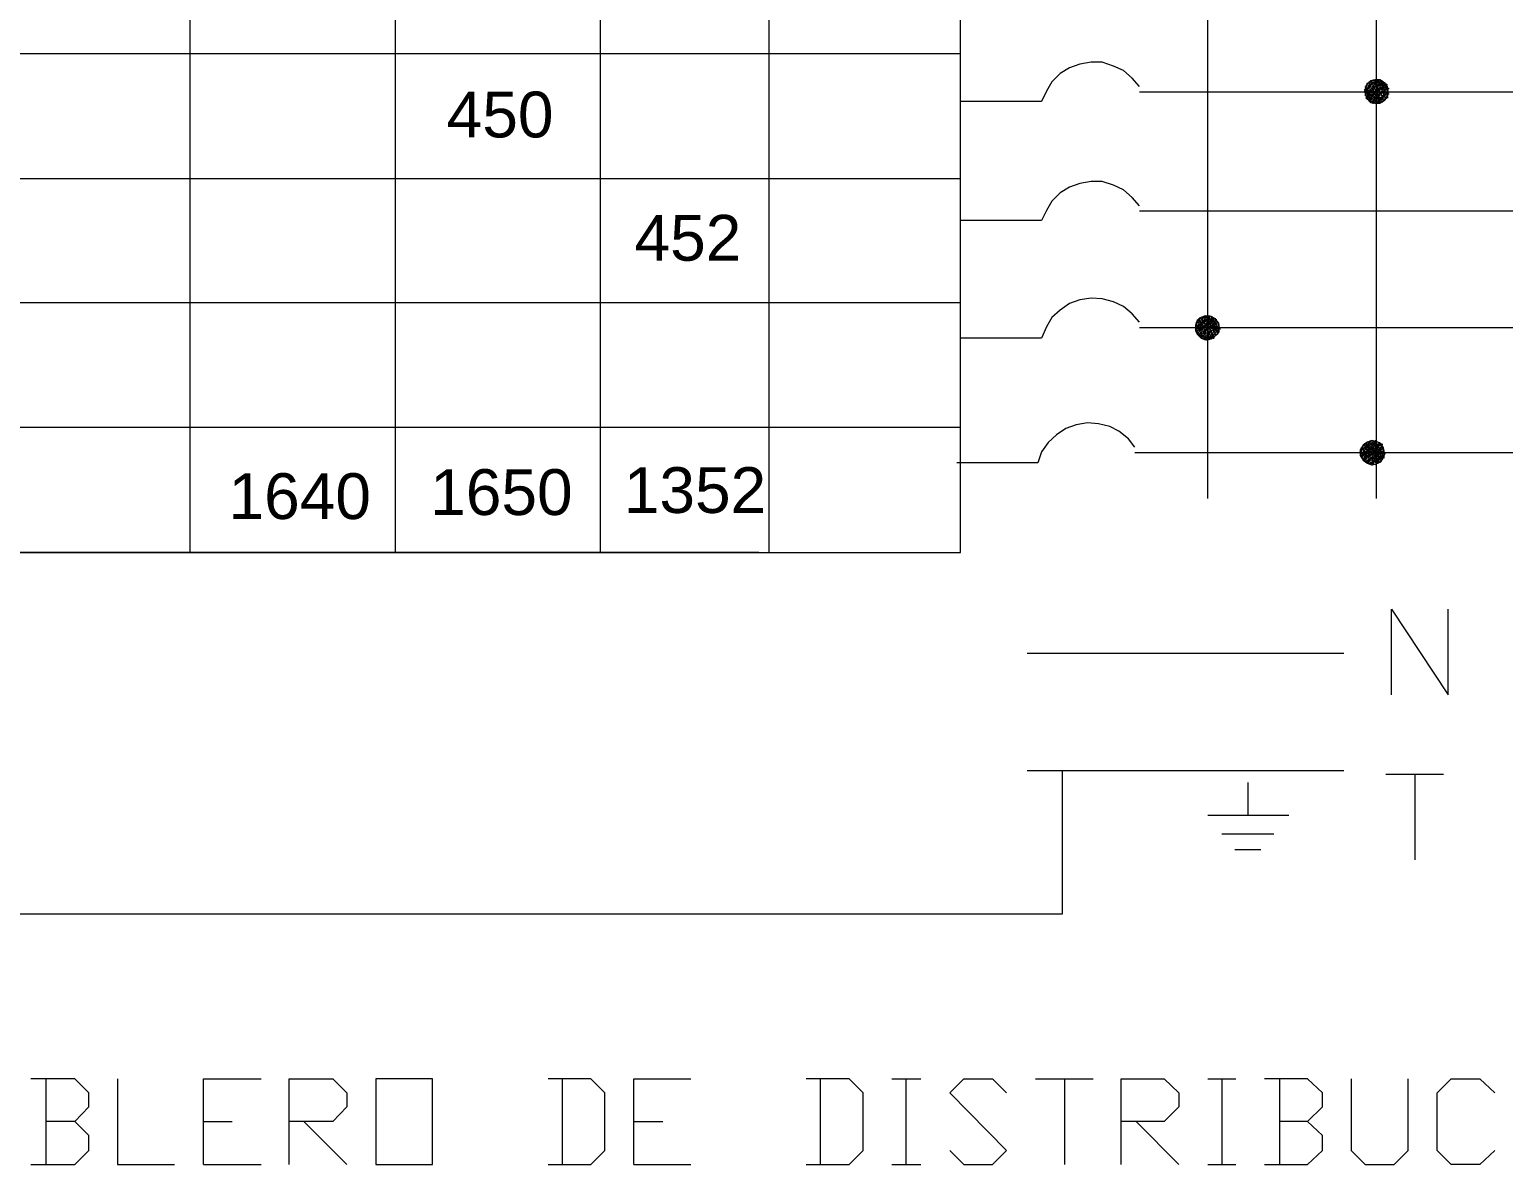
# Model space of a CAD drawing. Header units: millimetres. Extents: x -0.3 to 33.7, y -1 to 21.2.
# Drawn here: x 5.916 to 8.814, y 16.61 to 18.841 of the extents above; entities that cross this region are included whole.
import ezdxf

# ---------------------------------------------------------------- set-up
doc = ezdxf.new("R2010")
doc.units = ezdxf.units.MM
doc.header["$LTSCALE"] = 0.5
doc.layers.add('TABLA', color=7, linetype='Continuous')
doc.styles.get("Standard").update_dxf_attribs({"font": 'arial.ttf'})

msp = doc.modelspace()

# ---------------------------------------------------------------- linework, layer by layer
at = {"layer": 'TABLA', "color": 7, "linetype": 'Continuous', "lineweight": 18, "true_color": 0x000007}
for p, q in [((6.2316, 20.1451), (6.2316, 17.8131)), ((7.3698, 20.1451), (7.3698, 17.8131)), ((8.2321, 20.1433), (8.2321, 17.9193)), ((8.5637, 20.1286), (8.5637, 17.9193)), ((6.6347, 19.9399), (6.6347, 17.8131)), ((7.0377, 19.9399), (7.0377, 17.8131)), ((7.3698, 19.9399), (7.3698, 17.8131)), ((7.7466, 18.7932), (4.186, 18.7932)), ((8.5398, 18.7217), (8.5417, 18.7236)), ((8.5417, 18.7272), (8.5435, 18.729)), ((8.5417, 18.7254), (8.5435, 18.7254)), ((8.5417, 18.7217), (8.5453, 18.7236)), ((8.5435, 18.7309), (8.5472, 18.7327)), ((8.5435, 18.7272), (8.5453, 18.729)), ((8.5435, 18.7236), (8.5453, 18.7272)), ((8.5435, 18.7217), (8.5453, 18.7217)), ((8.5435, 18.7181), (8.5472, 18.7217)), ((8.5453, 18.7327), (8.5472, 18.7364)), ((8.5453, 18.7254), (8.549, 18.7272)), ((8.5453, 18.7217), (8.5472, 18.7254)), ((8.5472, 18.7309), (8.5508, 18.7327)), ((8.5472, 18.7272), (8.549, 18.7309)), ((8.5472, 18.7236), (8.5508, 18.7254)), ((8.5472, 18.7199), (8.549, 18.7217)), ((8.549, 18.7364), (8.5508, 18.7382)), ((8.549, 18.7345), (8.5508, 18.7364)), ((8.549, 18.729), (8.5527, 18.7309)), ((8.549, 18.7254), (8.5508, 18.729)), ((8.5508, 18.7309), (8.5527, 18.7345)), ((8.5508, 18.7272), (8.5545, 18.729)), ((8.5508, 18.7236), (8.5527, 18.7254)), ((8.5508, 18.7199), (8.5527, 18.7236)), ((8.5527, 18.7382), (8.5545, 18.74)), ((8.5527, 18.7327), (8.5563, 18.7345)), ((8.5527, 18.729), (8.5545, 18.7327)), ((8.5527, 18.7217), (8.5563, 18.7236)), ((8.5527, 18.7181), (8.5545, 18.7217)), ((8.5545, 18.7345), (8.5563, 18.7382)), ((8.5545, 18.7236), (8.5563, 18.7272)), ((8.5545, 18.7199), (8.5582, 18.7217)), ((8.5563, 18.7364), (8.56, 18.7382)), ((8.5563, 18.7327), (8.5582, 18.7364)), ((8.5563, 18.7309), (8.5582, 18.7327)), ((8.5563, 18.7254), (8.56, 18.7272)), ((8.5563, 18.7217), (8.5582, 18.7254)), ((8.5582, 18.74), (8.56, 18.7419)), ((8.5582, 18.7382), (8.56, 18.7382)), ((8.5582, 18.7272), (8.56, 18.7309)), ((8.5582, 18.7236), (8.5618, 18.7254)), ((8.5582, 18.7199), (8.56, 18.7236)), ((8.56, 18.74), (8.5637, 18.7419)), ((8.56, 18.7345), (8.5618, 18.7364)), ((8.56, 18.729), (8.5637, 18.7309)), ((8.56, 18.7254), (8.5618, 18.729)), ((8.5618, 18.7382), (8.5637, 18.7382)), ((8.5618, 18.7327), (8.5637, 18.7345)), ((8.5618, 18.7236), (8.5637, 18.7254)), ((8.5618, 18.7199), (8.5637, 18.7236)), ((8.5637, 18.7419), (8.5655, 18.7419)), ((8.5637, 18.7382), (8.5655, 18.74)), ((8.5637, 18.7382), (8.5655, 18.7382)), ((8.5637, 18.7327), (8.5673, 18.7345)), ((8.5637, 18.7327), (8.5655, 18.7327)), ((8.5637, 18.7309), (8.5655, 18.7327)), ((8.5637, 18.729), (8.5637, 18.7309)), ((8.5637, 18.729), (8.5655, 18.729)), ((8.5637, 18.7272), (8.5637, 18.729)), ((8.5637, 18.7236), (8.5655, 18.7236)), ((8.5637, 18.7217), (8.5673, 18.7236)), ((8.5637, 18.7217), (8.5655, 18.7217)), ((8.5637, 18.7199), (8.5655, 18.7217)), ((8.5655, 18.7419), (8.5673, 18.7419)), ((8.5655, 18.7364), (8.5673, 18.7382)), ((8.5655, 18.7345), (8.5673, 18.7345)), ((8.5655, 18.7309), (8.5673, 18.7309)), ((8.5655, 18.7254), (8.5673, 18.7272)), ((8.5655, 18.7199), (8.5692, 18.7217)), ((8.5673, 18.7419), (8.5692, 18.7419)), ((8.5673, 18.7364), (8.571, 18.74)), ((8.5673, 18.7327), (8.571, 18.7364)), ((8.5673, 18.7309), (8.5692, 18.7327)), ((8.5673, 18.7254), (8.571, 18.7272)), ((8.5673, 18.7217), (8.5692, 18.7254)), ((8.5692, 18.74), (8.571, 18.7419)), ((8.5692, 18.7382), (8.571, 18.7382)), ((8.5692, 18.7345), (8.571, 18.7345)), ((8.5692, 18.729), (8.571, 18.7309)), ((8.5692, 18.7236), (8.571, 18.7236)), ((8.571, 18.7382), (8.5746, 18.74)), ((8.571, 18.7345), (8.5728, 18.7364)), ((8.571, 18.7254), (8.5728, 18.729)), ((8.571, 18.7236), (8.5728, 18.7254)), ((8.5728, 18.74), (8.5728, 18.7419)), ((8.5728, 18.7382), (8.5746, 18.7382)), ((8.5728, 18.7327), (8.5746, 18.7345)), ((8.5728, 18.7309), (8.5746, 18.7309)), ((8.5728, 18.7272), (8.5746, 18.7272)), ((8.5728, 18.7217), (8.5746, 18.7236)), ((8.5746, 18.7382), (8.5765, 18.74)), ((8.5746, 18.7309), (8.5783, 18.7327)), ((8.5746, 18.729), (8.5765, 18.729)), ((8.5746, 18.7272), (8.5765, 18.729)), ((8.5746, 18.7181), (8.5765, 18.7217)), ((8.5765, 18.7364), (8.5783, 18.7382)), ((8.5765, 18.7345), (8.5783, 18.7345)), ((8.5765, 18.7309), (8.5783, 18.7309)), ((8.5765, 18.7254), (8.5783, 18.7272)), ((8.5783, 18.7345), (8.5801, 18.7364)), ((8.5783, 18.7309), (8.5801, 18.7327)), ((8.5783, 18.7236), (8.5801, 18.7254)), ((8.5783, 18.7217), (8.5801, 18.7217)), ((8.5783, 18.7199), (8.5801, 18.7217)), ((8.5801, 18.7364), (8.582, 18.7364)), ((8.5801, 18.7345), (8.582, 18.7345)), ((8.5801, 18.729), (8.582, 18.7309)), ((8.5801, 18.7272), (8.582, 18.7272)), ((8.5801, 18.7236), (8.582, 18.7236)), ((8.582, 18.7345), (8.5838, 18.7345)), ((8.582, 18.7272), (8.5856, 18.729)), ((8.582, 18.7254), (8.5838, 18.7254)), ((8.582, 18.7236), (8.5838, 18.7254)), ((8.5838, 18.7327), (8.5856, 18.7327)), ((8.5838, 18.7272), (8.5856, 18.7272)), ((8.5838, 18.7217), (8.5856, 18.7236)), ((8.5856, 18.7272), (8.5856, 18.729)), ((8.5856, 18.7199), (8.5875, 18.7217)), ((8.5875, 18.7254), (8.5893, 18.7254)), ((7.906, 18.6997), (7.7466, 18.6997)), ((8.9905, 18.7181), (8.0984, 18.7181)), ((8.5398, 18.7199), (8.5417, 18.7199)), ((8.5417, 18.7181), (8.5435, 18.7199)), ((8.5417, 18.7181), (8.5435, 18.7181)), ((8.5417, 18.7162), (8.5435, 18.7181)), ((8.5417, 18.7144), (8.5435, 18.7144)), ((8.5417, 18.7107), (8.5435, 18.7126)), ((8.5435, 18.7162), (8.5453, 18.7181)), ((8.5435, 18.7107), (8.5453, 18.7107)), ((8.5435, 18.7089), (8.5453, 18.7089)), ((8.5435, 18.7052), (8.5453, 18.7071)), ((8.5453, 18.7144), (8.549, 18.7162)), ((8.5453, 18.7126), (8.5472, 18.7126)), ((8.5453, 18.7107), (8.5472, 18.7126)), ((8.5453, 18.7089), (8.5472, 18.7089)), ((8.5453, 18.7034), (8.5472, 18.7052)), ((8.5472, 18.7144), (8.549, 18.7144)), ((8.5472, 18.7089), (8.549, 18.7107)), ((8.5472, 18.7034), (8.549, 18.7034)), ((8.549, 18.7181), (8.549, 18.7199)), ((8.549, 18.7181), (8.5508, 18.7181)), ((8.549, 18.7144), (8.5508, 18.7181)), ((8.549, 18.7071), (8.5508, 18.7089)), ((8.549, 18.7052), (8.5508, 18.7052)), ((8.549, 18.7034), (8.5508, 18.7052)), ((8.549, 18.7016), (8.5508, 18.7016)), ((8.5508, 18.7181), (8.5527, 18.7199)), ((8.5508, 18.7162), (8.5545, 18.7181)), ((8.5508, 18.7126), (8.5527, 18.7144)), ((8.5508, 18.7071), (8.5527, 18.7071)), ((8.5508, 18.7016), (8.5527, 18.7034)), ((8.5527, 18.7181), (8.5545, 18.7181)), ((8.5527, 18.7107), (8.5563, 18.7126)), ((8.5527, 18.7071), (8.5545, 18.7107)), ((8.5527, 18.7089), (8.5545, 18.7089)), ((8.5527, 18.7052), (8.5545, 18.7052)), ((8.5527, 18.6997), (8.5545, 18.7016)), ((8.5527, 18.6979), (8.5545, 18.6979)), ((8.5545, 18.7162), (8.5563, 18.7181)), ((8.5545, 18.7089), (8.5582, 18.7107)), ((8.5545, 18.7052), (8.5563, 18.7071)), ((8.5545, 18.6997), (8.5563, 18.6997)), ((8.5545, 18.6979), (8.5582, 18.6997)), ((8.5563, 18.7144), (8.56, 18.7162)), ((8.5563, 18.7107), (8.5582, 18.7144)), ((8.5563, 18.7034), (8.5582, 18.7052)), ((8.5563, 18.6997), (8.5582, 18.7034)), ((8.5563, 18.7016), (8.5582, 18.7016)), ((8.5563, 18.6979), (8.5582, 18.6979)), ((8.5563, 18.6961), (8.5582, 18.6961)), ((8.5582, 18.7162), (8.56, 18.7181)), ((8.5582, 18.7126), (8.5618, 18.7144)), ((8.5582, 18.7089), (8.56, 18.7107)), ((8.5582, 18.7016), (8.5618, 18.7034)), ((8.5582, 18.6979), (8.56, 18.6997)), ((8.56, 18.7181), (8.56, 18.7199)), ((8.56, 18.7181), (8.5618, 18.7181)), ((8.56, 18.7144), (8.5618, 18.7181)), ((8.56, 18.7071), (8.5637, 18.7089)), ((8.56, 18.7034), (8.5618, 18.7071)), ((8.56, 18.7052), (8.5618, 18.7052)), ((8.56, 18.7016), (8.5618, 18.7016)), ((8.56, 18.6961), (8.5618, 18.6979)), ((8.5618, 18.7181), (8.5637, 18.7199)), ((8.5618, 18.7162), (8.5637, 18.7181)), ((8.5618, 18.7126), (8.5637, 18.7144)), ((8.5618, 18.7052), (8.5637, 18.7071)), ((8.5618, 18.7016), (8.5637, 18.7034)), ((8.5618, 18.6961), (8.5637, 18.6961)), ((8.5637, 18.7181), (8.5637, 18.7199)), ((8.5637, 18.7181), (8.5655, 18.7181)), ((8.5637, 18.7181), (8.5655, 18.7181)), ((8.5637, 18.7144), (8.5637, 18.7162)), ((8.5637, 18.7107), (8.5673, 18.7126)), ((8.5637, 18.7107), (8.5655, 18.7107)), ((8.5637, 18.7089), (8.5655, 18.7107)), ((8.5637, 18.7071), (8.5637, 18.7089)), ((8.5637, 18.7071), (8.5655, 18.7071)), ((8.5637, 18.6997), (8.5655, 18.7016)), ((8.5637, 18.6997), (8.5655, 18.6997)), ((8.5637, 18.6979), (8.5655, 18.6997)), ((8.5637, 18.6979), (8.5655, 18.6979)), ((8.5637, 18.6961), (8.5637, 18.6979)), ((8.5637, 18.6961), (8.5655, 18.6961)), ((8.5655, 18.7162), (8.5673, 18.7181)), ((8.5655, 18.7126), (8.5673, 18.7162)), ((8.5655, 18.7089), (8.5692, 18.7107)), ((8.5655, 18.7052), (8.5673, 18.7089)), ((8.5655, 18.6979), (8.5692, 18.6997)), ((8.5655, 18.6961), (8.5673, 18.6961)), ((8.5673, 18.7181), (8.5673, 18.7199)), ((8.5673, 18.7144), (8.571, 18.7162)), ((8.5673, 18.7107), (8.5692, 18.7144)), ((8.5673, 18.7034), (8.571, 18.7052)), ((8.5673, 18.6997), (8.5692, 18.7034)), ((8.5673, 18.6979), (8.5692, 18.6979)), ((8.5692, 18.7181), (8.571, 18.7181)), ((8.5692, 18.7126), (8.5728, 18.7144)), ((8.5692, 18.7089), (8.571, 18.7126)), ((8.5692, 18.7016), (8.5728, 18.7034)), ((8.5692, 18.6979), (8.571, 18.7016)), ((8.571, 18.7181), (8.571, 18.7199)), ((8.571, 18.7181), (8.5728, 18.7181)), ((8.571, 18.7144), (8.5728, 18.7181)), ((8.571, 18.7071), (8.5746, 18.7089)), ((8.571, 18.7034), (8.5728, 18.7071)), ((8.571, 18.6961), (8.5728, 18.6979)), ((8.5728, 18.7181), (8.5746, 18.7199)), ((8.5728, 18.7162), (8.5765, 18.7181)), ((8.5728, 18.7126), (8.5746, 18.7162)), ((8.5728, 18.7107), (8.5746, 18.7126)), ((8.5728, 18.7052), (8.5765, 18.7071)), ((8.5728, 18.7016), (8.5746, 18.7052)), ((8.5746, 18.7181), (8.5765, 18.7181)), ((8.5746, 18.7107), (8.5783, 18.7126)), ((8.5746, 18.7071), (8.5765, 18.7107)), ((8.5746, 18.7034), (8.5783, 18.7052)), ((8.5746, 18.6997), (8.5783, 18.7016)), ((8.5746, 18.6979), (8.5765, 18.6997)), ((8.5765, 18.7199), (8.5783, 18.7199)), ((8.5765, 18.7162), (8.5783, 18.7181)), ((8.5765, 18.7144), (8.5783, 18.7162)), ((8.5765, 18.7089), (8.5801, 18.7107)), ((8.5765, 18.7052), (8.5783, 18.7089)), ((8.5783, 18.7107), (8.5801, 18.7144)), ((8.5783, 18.7034), (8.582, 18.7052)), ((8.5783, 18.6997), (8.5801, 18.7034)), ((8.5801, 18.7181), (8.582, 18.7199)), ((8.5801, 18.7181), (8.582, 18.7181)), ((8.5801, 18.7126), (8.5838, 18.7144)), ((8.5801, 18.7089), (8.582, 18.7126)), ((8.5801, 18.7071), (8.582, 18.7089)), ((8.582, 18.7162), (8.5838, 18.7181)), ((8.582, 18.7144), (8.5838, 18.7144)), ((8.582, 18.7034), (8.5838, 18.7071)), ((8.5838, 18.7162), (8.5856, 18.7162)), ((8.5838, 18.7126), (8.5875, 18.7162)), ((8.5838, 18.7107), (8.5856, 18.7126)), ((8.5856, 18.7181), (8.5875, 18.7181)), ((8.5856, 18.7162), (8.5875, 18.7181)), ((8.5856, 18.7071), (8.5875, 18.7071)), ((8.5875, 18.7144), (8.5893, 18.7144)), ((7.7466, 18.5477), (4.186, 18.5477)), ((7.906, 18.4653), (7.7466, 18.4653)), ((8.9905, 18.4836), (8.0984, 18.4836)), ((7.7466, 18.304), (4.186, 18.304)), ((8.2083, 18.2601), (8.2101, 18.2619)), ((8.2083, 18.2582), (8.2101, 18.2582)), ((8.2101, 18.2637), (8.2101, 18.2656)), ((8.2101, 18.2637), (8.2138, 18.2656)), ((8.2101, 18.2601), (8.2119, 18.2619)), ((8.2101, 18.2564), (8.2119, 18.2601)), ((8.2119, 18.2692), (8.2156, 18.2711)), ((8.2119, 18.2656), (8.2138, 18.2692)), ((8.2119, 18.2582), (8.2156, 18.2601)), ((8.2119, 18.2546), (8.2138, 18.2582)), ((8.2138, 18.2674), (8.2174, 18.2692)), ((8.2138, 18.2601), (8.2156, 18.2637)), ((8.2138, 18.2564), (8.2174, 18.2582)), ((8.2156, 18.2729), (8.2174, 18.2747)), ((8.2156, 18.2692), (8.2174, 18.2729)), ((8.2156, 18.2619), (8.2193, 18.2637)), ((8.2156, 18.2582), (8.2174, 18.2619)), ((8.2174, 18.2637), (8.2193, 18.2674)), ((8.2174, 18.2601), (8.2211, 18.2619)), ((8.2174, 18.2564), (8.2193, 18.2601)), ((8.2193, 18.2729), (8.2211, 18.2766)), ((8.2193, 18.2711), (8.2211, 18.2729)), ((8.2193, 18.2656), (8.2229, 18.2674)), ((8.2193, 18.2619), (8.2211, 18.2656)), ((8.2211, 18.2747), (8.2229, 18.2747)), ((8.2211, 18.2692), (8.2229, 18.2711)), ((8.2211, 18.2637), (8.2248, 18.2656)), ((8.2211, 18.2564), (8.2229, 18.2601)), ((8.2229, 18.2747), (8.2248, 18.2766)), ((8.2229, 18.2692), (8.2266, 18.2711)), ((8.2229, 18.2656), (8.2248, 18.2692)), ((8.2229, 18.2582), (8.2266, 18.2601)), ((8.2229, 18.2546), (8.2248, 18.2582)), ((8.2248, 18.2784), (8.2266, 18.2784)), ((8.2248, 18.2729), (8.2266, 18.2747)), ((8.2248, 18.2711), (8.2266, 18.2711)), ((8.2248, 18.2674), (8.2266, 18.2674)), ((8.2248, 18.2619), (8.2266, 18.2637)), ((8.2248, 18.2564), (8.2284, 18.2582)), ((8.2266, 18.2729), (8.2302, 18.2766)), ((8.2266, 18.2692), (8.2284, 18.2729)), ((8.2266, 18.2674), (8.2284, 18.2692)), ((8.2266, 18.2619), (8.2302, 18.2637)), ((8.2266, 18.2582), (8.2284, 18.2619)), ((8.2284, 18.2766), (8.2302, 18.2784)), ((8.2284, 18.2747), (8.2302, 18.2747)), ((8.2284, 18.2711), (8.2302, 18.2711)), ((8.2284, 18.2656), (8.2302, 18.2674)), ((8.2284, 18.2601), (8.2321, 18.2619)), ((8.2284, 18.2564), (8.2321, 18.2601)), ((8.2302, 18.2747), (8.2321, 18.2747)), ((8.2302, 18.2729), (8.2321, 18.2729)), ((8.2302, 18.2711), (8.2321, 18.2729)), ((8.2302, 18.2656), (8.2321, 18.2656)), ((8.2302, 18.2619), (8.2321, 18.2637)), ((8.2321, 18.2766), (8.2321, 18.2784)), ((8.2321, 18.2766), (8.2339, 18.2766)), ((8.2321, 18.2747), (8.2339, 18.2766)), ((8.2321, 18.2747), (8.2339, 18.2747)), ((8.2321, 18.2729), (8.2339, 18.2729)), ((8.2321, 18.2692), (8.2339, 18.2711)), ((8.2321, 18.2674), (8.2339, 18.2674)), ((8.2321, 18.2637), (8.2321, 18.2656)), ((8.2321, 18.2637), (8.2339, 18.2637)), ((8.2321, 18.2619), (8.2339, 18.2619)), ((8.2321, 18.2582), (8.2339, 18.2601)), ((8.2321, 18.2582), (8.2339, 18.2582)), ((8.2339, 18.2784), (8.2357, 18.2784)), ((8.2339, 18.2747), (8.2357, 18.2766)), ((8.2339, 18.2674), (8.2357, 18.2692)), ((8.2339, 18.2656), (8.2357, 18.2656)), ((8.2339, 18.2637), (8.2357, 18.2656)), ((8.2339, 18.2546), (8.2357, 18.2582)), ((8.2357, 18.2784), (8.2376, 18.2784)), ((8.2357, 18.2729), (8.2376, 18.2747)), ((8.2357, 18.2711), (8.2376, 18.2711)), ((8.2357, 18.2674), (8.2376, 18.2674)), ((8.2357, 18.2619), (8.2376, 18.2637)), ((8.2357, 18.2564), (8.2394, 18.2582)), ((8.2376, 18.2711), (8.2412, 18.2729)), ((8.2376, 18.2692), (8.2394, 18.2692)), ((8.2376, 18.2674), (8.2394, 18.2692)), ((8.2376, 18.2601), (8.2394, 18.2619)), ((8.2376, 18.2582), (8.2394, 18.2582)), ((8.2394, 18.2766), (8.2412, 18.2766)), ((8.2394, 18.2729), (8.2412, 18.2766)), ((8.2394, 18.2711), (8.2412, 18.2711)), ((8.2394, 18.2656), (8.2412, 18.2674)), ((8.2394, 18.2637), (8.2412, 18.2637)), ((8.2394, 18.2601), (8.2412, 18.2601)), ((8.2412, 18.2747), (8.2431, 18.2747)), ((8.2412, 18.2711), (8.2431, 18.2747)), ((8.2412, 18.2637), (8.2431, 18.2656)), ((8.2412, 18.2619), (8.2431, 18.2619)), ((8.2412, 18.2601), (8.2431, 18.2619)), ((8.2431, 18.2692), (8.2449, 18.2711)), ((8.2431, 18.2637), (8.2449, 18.2637)), ((8.2431, 18.2582), (8.2449, 18.2601)), ((8.2449, 18.2674), (8.2486, 18.2692)), ((8.2449, 18.2637), (8.2467, 18.2674)), ((8.2449, 18.2656), (8.2467, 18.2656)), ((8.2449, 18.2564), (8.2467, 18.2582)), ((8.2467, 18.2729), (8.2486, 18.2729)), ((8.2467, 18.2692), (8.2486, 18.2711)), ((8.2467, 18.2619), (8.2486, 18.2637)), ((8.2486, 18.2711), (8.2504, 18.2711)), ((8.2486, 18.2674), (8.2504, 18.2692)), ((8.2486, 18.2601), (8.2504, 18.2619)), ((8.2486, 18.2564), (8.2504, 18.2601)), ((8.2486, 18.2582), (8.2504, 18.2582)), ((8.2504, 18.2656), (8.2522, 18.2674)), ((8.2522, 18.2637), (8.2541, 18.2637)), ((8.2522, 18.2619), (8.2541, 18.2619)), ((8.2522, 18.2601), (8.2541, 18.2619)), ((8.2541, 18.2582), (8.2541, 18.2601)), ((7.906, 18.2344), (7.7466, 18.2344)), ((8.9905, 18.2546), (8.0984, 18.2546)), ((8.2083, 18.2564), (8.2101, 18.2564)), ((8.2083, 18.2546), (8.2101, 18.2546)), ((8.2083, 18.2509), (8.2101, 18.2546)), ((8.2083, 18.2491), (8.2101, 18.2509)), ((8.2101, 18.2546), (8.2119, 18.2564)), ((8.2101, 18.2527), (8.2138, 18.2546)), ((8.2101, 18.2491), (8.2119, 18.2509)), ((8.2101, 18.2454), (8.2119, 18.2454)), ((8.2119, 18.2546), (8.2138, 18.2546)), ((8.2119, 18.2473), (8.2138, 18.2491)), ((8.2119, 18.2436), (8.2138, 18.2473)), ((8.2119, 18.2454), (8.2138, 18.2454)), ((8.2119, 18.2418), (8.2138, 18.2436)), ((8.2119, 18.2418), (8.2138, 18.2418)), ((8.2138, 18.2546), (8.2156, 18.2546)), ((8.2138, 18.2527), (8.2156, 18.2546)), ((8.2138, 18.2454), (8.2174, 18.2473)), ((8.2138, 18.2418), (8.2156, 18.2436)), ((8.2156, 18.2546), (8.2174, 18.2546)), ((8.2156, 18.2509), (8.2193, 18.2527)), ((8.2156, 18.2473), (8.2174, 18.2509)), ((8.2156, 18.2491), (8.2174, 18.2491)), ((8.2156, 18.2399), (8.2174, 18.2418)), ((8.2156, 18.2381), (8.2174, 18.2399)), ((8.2156, 18.2381), (8.2174, 18.2381)), ((8.2174, 18.2546), (8.2193, 18.2564)), ((8.2174, 18.2527), (8.2174, 18.2546)), ((8.2174, 18.2491), (8.2211, 18.2509)), ((8.2174, 18.2454), (8.2193, 18.2473)), ((8.2174, 18.2381), (8.2211, 18.2399)), ((8.2174, 18.2363), (8.2193, 18.2363)), ((8.2174, 18.2363), (8.2193, 18.2363)), ((8.2193, 18.2546), (8.2229, 18.2564)), ((8.2193, 18.2546), (8.2211, 18.2546)), ((8.2193, 18.2509), (8.2211, 18.2546)), ((8.2193, 18.2436), (8.2211, 18.2454)), ((8.2193, 18.2399), (8.2211, 18.2436)), ((8.2193, 18.2418), (8.2211, 18.2418)), ((8.2193, 18.2381), (8.2211, 18.2381)), ((8.2211, 18.2527), (8.2248, 18.2546)), ((8.2211, 18.2491), (8.2229, 18.2527)), ((8.2211, 18.2418), (8.2248, 18.2436)), ((8.2211, 18.2381), (8.2229, 18.2399)), ((8.2211, 18.2344), (8.2229, 18.2344)), ((8.2229, 18.2473), (8.2266, 18.2491)), ((8.2229, 18.2436), (8.2248, 18.2473)), ((8.2229, 18.2363), (8.2248, 18.2381)), ((8.2229, 18.2326), (8.2248, 18.2363)), ((8.2229, 18.2344), (8.2248, 18.2344)), ((8.2229, 18.2326), (8.2248, 18.2326)), ((8.2248, 18.2546), (8.2266, 18.2546)), ((8.2248, 18.2527), (8.2266, 18.2546)), ((8.2248, 18.2491), (8.2266, 18.2527)), ((8.2248, 18.2454), (8.2284, 18.2473)), ((8.2248, 18.2418), (8.2266, 18.2454)), ((8.2248, 18.2344), (8.2284, 18.2363)), ((8.2248, 18.2326), (8.2266, 18.2326)), ((8.2266, 18.2546), (8.2266, 18.2564)), ((8.2266, 18.2509), (8.2302, 18.2527)), ((8.2266, 18.2473), (8.2284, 18.2509)), ((8.2266, 18.2399), (8.2284, 18.2418)), ((8.2266, 18.2363), (8.2284, 18.2399)), ((8.2266, 18.2344), (8.2284, 18.2344)), ((8.2284, 18.2546), (8.2302, 18.2564)), ((8.2284, 18.2546), (8.2302, 18.2546)), ((8.2284, 18.2491), (8.2321, 18.2509)), ((8.2284, 18.2454), (8.2302, 18.2491)), ((8.2284, 18.2381), (8.2321, 18.2399)), ((8.2284, 18.2344), (8.2302, 18.2381)), ((8.2302, 18.2546), (8.2321, 18.2546)), ((8.2302, 18.2546), (8.2321, 18.2546)), ((8.2302, 18.2509), (8.2321, 18.2527)), ((8.2302, 18.2436), (8.2321, 18.2454)), ((8.2302, 18.2399), (8.2321, 18.2418)), ((8.2302, 18.2326), (8.2321, 18.2344)), ((8.2321, 18.2546), (8.2339, 18.2564)), ((8.2321, 18.2527), (8.2321, 18.2546)), ((8.2321, 18.2527), (8.2357, 18.2546)), ((8.2321, 18.2491), (8.2339, 18.2527)), ((8.2321, 18.2509), (8.2339, 18.2509)), ((8.2321, 18.2491), (8.2339, 18.2491)), ((8.2321, 18.2473), (8.2339, 18.2491)), ((8.2321, 18.2473), (8.2339, 18.2473)), ((8.2321, 18.2454), (8.2339, 18.2454)), ((8.2321, 18.2418), (8.2321, 18.2436)), ((8.2321, 18.2418), (8.2357, 18.2436)), ((8.2321, 18.2381), (8.2339, 18.2418)), ((8.2321, 18.2399), (8.2339, 18.2399)), ((8.2321, 18.2381), (8.2339, 18.2381)), ((8.2321, 18.2363), (8.2339, 18.2381)), ((8.2321, 18.2344), (8.2339, 18.2344)), ((8.2339, 18.2546), (8.2357, 18.2546)), ((8.2339, 18.2473), (8.2376, 18.2491)), ((8.2339, 18.2436), (8.2357, 18.2473)), ((8.2339, 18.2399), (8.2376, 18.2418)), ((8.2339, 18.2363), (8.2357, 18.2381)), ((8.2339, 18.2326), (8.2357, 18.2363)), ((8.2339, 18.2308), (8.2357, 18.2326)), ((8.2357, 18.2546), (8.2376, 18.2546)), ((8.2357, 18.2527), (8.2376, 18.2546)), ((8.2357, 18.2509), (8.2376, 18.2527)), ((8.2357, 18.2454), (8.2394, 18.2473)), ((8.2357, 18.2418), (8.2376, 18.2454)), ((8.2357, 18.2344), (8.2394, 18.2363)), ((8.2357, 18.2308), (8.2376, 18.2344)), ((8.2376, 18.2509), (8.2412, 18.2546)), ((8.2376, 18.2473), (8.2394, 18.2509)), ((8.2376, 18.2399), (8.2412, 18.2418)), ((8.2376, 18.2363), (8.2394, 18.2399)), ((8.2394, 18.2546), (8.2412, 18.2564)), ((8.2394, 18.2546), (8.2412, 18.2546)), ((8.2394, 18.2491), (8.2431, 18.2509)), ((8.2394, 18.2454), (8.2412, 18.2491)), ((8.2394, 18.2436), (8.2412, 18.2454)), ((8.2394, 18.2381), (8.2431, 18.2399)), ((8.2394, 18.2344), (8.2412, 18.2381)), ((8.2394, 18.2326), (8.2412, 18.2344)), ((8.2412, 18.2527), (8.2431, 18.2546)), ((8.2412, 18.2509), (8.2431, 18.2509)), ((8.2412, 18.2399), (8.2431, 18.2436)), ((8.2412, 18.2363), (8.2449, 18.2381)), ((8.2431, 18.2527), (8.2467, 18.2546)), ((8.2431, 18.2473), (8.2449, 18.2491)), ((8.2431, 18.2418), (8.2467, 18.2436)), ((8.2431, 18.2381), (8.2449, 18.2418)), ((8.2431, 18.2344), (8.2449, 18.2344)), ((8.2449, 18.2546), (8.2467, 18.2546)), ((8.2449, 18.2454), (8.2467, 18.2473)), ((8.2467, 18.2564), (8.2486, 18.2564)), ((8.2467, 18.2546), (8.2486, 18.2546)), ((8.2467, 18.2509), (8.2486, 18.2527)), ((8.2467, 18.2454), (8.2504, 18.2473)), ((8.2467, 18.2418), (8.2486, 18.2454)), ((8.2467, 18.2399), (8.2486, 18.2418)), ((8.2486, 18.2546), (8.2504, 18.2546)), ((8.2486, 18.2491), (8.2504, 18.2509)), ((8.2486, 18.2473), (8.2504, 18.2473)), ((8.2504, 18.2546), (8.2522, 18.2564)), ((8.2504, 18.2546), (8.2522, 18.2546)), ((8.2504, 18.2491), (8.2541, 18.2527)), ((8.2504, 18.2436), (8.2522, 18.2454)), ((8.2522, 18.2546), (8.2559, 18.2564)), ((8.2522, 18.2527), (8.2541, 18.2546)), ((8.2522, 18.2509), (8.2541, 18.2509)), ((8.2522, 18.2473), (8.2541, 18.2473)), ((8.2541, 18.2473), (8.2559, 18.2473)), ((8.2559, 18.2527), (8.2577, 18.2527)), ((7.7466, 18.0586), (4.186, 18.0586)), ((8.538, 18.0238), (8.5398, 18.0256)), ((8.5398, 18.0274), (8.5417, 18.0274)), ((8.5417, 18.0274), (8.5435, 18.0274)), ((8.5435, 18.0256), (8.5453, 18.0274)), ((8.5453, 18.0256), (8.5472, 18.0256)), ((8.5472, 18.0293), (8.5508, 18.0311)), ((8.5472, 18.0256), (8.549, 18.0293)), ((8.5472, 18.0274), (8.549, 18.0274)), ((8.549, 18.0274), (8.5527, 18.0293)), ((8.549, 18.0238), (8.5508, 18.0256)), ((8.5508, 18.0293), (8.5527, 18.0329)), ((8.5527, 18.0311), (8.5563, 18.0329)), ((8.5527, 18.0274), (8.5545, 18.0293)), ((8.5545, 18.0256), (8.5563, 18.0274)), ((8.5545, 18.0219), (8.5563, 18.0256)), ((8.5563, 18.0311), (8.5582, 18.0329)), ((8.5563, 18.0311), (8.5582, 18.0311)), ((8.5563, 18.0293), (8.5582, 18.0311)), ((8.5563, 18.0274), (8.5582, 18.0274)), ((8.5563, 18.0256), (8.5582, 18.0256)), ((8.5563, 18.0238), (8.56, 18.0256)), ((8.5582, 18.0293), (8.5618, 18.0311)), ((8.5582, 18.0256), (8.56, 18.0293)), ((8.56, 18.0311), (8.56, 18.0329)), ((8.56, 18.0274), (8.5637, 18.0293)), ((8.56, 18.0238), (8.5618, 18.0274)), ((8.5618, 18.0329), (8.5637, 18.0329)), ((8.5618, 18.0293), (8.5637, 18.0311)), ((8.5637, 18.0311), (8.5655, 18.0311)), ((8.5637, 18.0274), (8.5655, 18.0311)), ((8.5655, 18.0256), (8.5692, 18.0274)), ((8.5655, 18.0219), (8.5673, 18.0256)), ((8.5673, 18.0293), (8.5692, 18.0293)), ((8.5673, 18.0238), (8.571, 18.0256)), ((8.5692, 18.0293), (8.571, 18.0293)), ((8.5692, 18.0256), (8.571, 18.0274)), ((8.571, 18.0274), (8.5728, 18.0274)), ((8.571, 18.0238), (8.5728, 18.0256)), ((8.5746, 18.0256), (8.5765, 18.0256)), ((8.9905, 18.0091), (8.0892, 18.0091)), ((8.5325, 18.0128), (8.5343, 18.0128)), ((8.5325, 18.0091), (8.5325, 18.0109)), ((8.5325, 18.0091), (8.5343, 18.0091)), ((8.5325, 18.0054), (8.5362, 18.0073)), ((8.5343, 18.0146), (8.5343, 18.0164)), ((8.5343, 18.0146), (8.538, 18.0164)), ((8.5343, 18.0109), (8.5362, 18.0146)), ((8.5343, 18.0091), (8.5362, 18.0109)), ((8.5343, 18.0036), (8.5343, 18.0054)), ((8.5343, 18.0036), (8.538, 18.0054)), ((8.5343, 17.9999), (8.5362, 18.0036)), ((8.5343, 18.0018), (8.5362, 18.0018)), ((8.5343, 17.9999), (8.5362, 17.9999)), ((8.5362, 18.0164), (8.538, 18.0201)), ((8.5362, 18.0091), (8.538, 18.0091)), ((8.5362, 18.0054), (8.538, 18.0091)), ((8.5362, 18.0018), (8.5398, 18.0036)), ((8.5362, 17.9981), (8.538, 17.9999)), ((8.5362, 17.9963), (8.538, 17.9981)), ((8.538, 18.0183), (8.5417, 18.0201)), ((8.538, 18.0146), (8.5398, 18.0183)), ((8.538, 18.0128), (8.5398, 18.0146)), ((8.538, 18.0091), (8.5398, 18.0091)), ((8.538, 18.0073), (8.5417, 18.0091)), ((8.538, 18.0036), (8.5398, 18.0073)), ((8.538, 17.9963), (8.5417, 17.9981)), ((8.538, 17.9944), (8.5398, 17.9963)), ((8.5398, 18.0219), (8.5417, 18.0238)), ((8.5398, 18.0201), (8.5417, 18.0201)), ((8.5398, 18.0091), (8.5417, 18.0128)), ((8.5398, 18.0054), (8.5435, 18.0073)), ((8.5398, 17.9981), (8.5417, 18.0018)), ((8.5398, 17.9944), (8.5435, 17.9963)), ((8.5417, 18.0219), (8.5435, 18.0219)), ((8.5417, 18.0164), (8.5435, 18.0183)), ((8.5417, 18.0109), (8.5453, 18.0128)), ((8.5417, 18.0091), (8.5435, 18.0091)), ((8.5417, 18.0073), (8.5435, 18.0091)), ((8.5417, 17.9999), (8.5453, 18.0018)), ((8.5417, 17.9963), (8.5435, 17.9999)), ((8.5435, 18.0238), (8.5453, 18.0238)), ((8.5435, 18.0219), (8.5453, 18.0238)), ((8.5435, 18.0201), (8.5453, 18.0201)), ((8.5435, 18.0146), (8.5453, 18.0164)), ((8.5435, 18.0128), (8.5453, 18.0128)), ((8.5435, 18.0091), (8.5435, 18.0109)), ((8.5435, 18.0018), (8.5453, 18.0054)), ((8.5435, 17.9981), (8.5472, 17.9999)), ((8.5435, 17.9944), (8.5453, 17.9981)), ((8.5453, 18.0201), (8.5472, 18.0219)), ((8.5453, 18.0146), (8.549, 18.0164)), ((8.5453, 18.0109), (8.5472, 18.0146)), ((8.5453, 18.0091), (8.5472, 18.0109)), ((8.5453, 18.0091), (8.5472, 18.0091)), ((8.5453, 18.0036), (8.549, 18.0054)), ((8.5453, 17.9999), (8.5472, 18.0036)), ((8.5472, 18.0238), (8.549, 18.0238)), ((8.5472, 18.0183), (8.549, 18.0201)), ((8.5472, 18.0164), (8.549, 18.0164)), ((8.5472, 18.0128), (8.549, 18.0128)), ((8.5472, 18.0073), (8.549, 18.0091)), ((8.5472, 18.0018), (8.5508, 18.0036)), ((8.5472, 17.9944), (8.549, 17.9981)), ((8.549, 18.0183), (8.5508, 18.0183)), ((8.549, 18.0146), (8.5527, 18.0183)), ((8.549, 18.0128), (8.5508, 18.0146)), ((8.549, 18.0073), (8.5508, 18.0091)), ((8.549, 18.0036), (8.5508, 18.0073)), ((8.549, 17.9963), (8.5527, 17.9981)), ((8.549, 17.9926), (8.5508, 17.9963)), ((8.5508, 18.0219), (8.5527, 18.0238)), ((8.5508, 18.0183), (8.5527, 18.0219)), ((8.5508, 18.0201), (8.5527, 18.0201)), ((8.5508, 18.0164), (8.5527, 18.0164)), ((8.5508, 18.0109), (8.5527, 18.0128)), ((8.5508, 18.0091), (8.5527, 18.0091)), ((8.5508, 18.0091), (8.5527, 18.0091)), ((8.5508, 18.0054), (8.5527, 18.0054)), ((8.5508, 17.9999), (8.5527, 18.0018)), ((8.5508, 17.9944), (8.5545, 17.9963)), ((8.5527, 18.0201), (8.5563, 18.0219)), ((8.5527, 18.0164), (8.5545, 18.0183)), ((8.5527, 18.0109), (8.5563, 18.0146)), ((8.5527, 18.0073), (8.5545, 18.0091)), ((8.5527, 18.0054), (8.5545, 18.0073)), ((8.5527, 17.9999), (8.5563, 18.0018)), ((8.5527, 17.9963), (8.5545, 17.9999)), ((8.5545, 18.0238), (8.5563, 18.0238)), ((8.5545, 18.0201), (8.5563, 18.0201)), ((8.5545, 18.0146), (8.5563, 18.0164)), ((8.5545, 18.0128), (8.5563, 18.0128)), ((8.5545, 18.0091), (8.5545, 18.0109)), ((8.5545, 18.0091), (8.5563, 18.0091)), ((8.5545, 18.0036), (8.5563, 18.0054)), ((8.5545, 17.9981), (8.5563, 17.9981)), ((8.5545, 17.9944), (8.5563, 17.9963)), ((8.5563, 18.0201), (8.5582, 18.0219)), ((8.5563, 18.0201), (8.5582, 18.0201)), ((8.5563, 18.0164), (8.5582, 18.0164)), ((8.5563, 18.0146), (8.5582, 18.0146)), ((8.5563, 18.0128), (8.56, 18.0146)), ((8.5563, 18.0128), (8.5582, 18.0128)), ((8.5563, 18.0109), (8.5582, 18.0109)), ((8.5563, 18.0091), (8.5582, 18.0109)), ((8.5563, 18.0091), (8.5582, 18.0091)), ((8.5563, 18.0073), (8.5582, 18.0091)), ((8.5563, 18.0054), (8.5582, 18.0054)), ((8.5563, 18.0036), (8.5582, 18.0036)), ((8.5563, 18.0018), (8.5582, 18.0036)), ((8.5563, 17.9999), (8.5563, 18.0018)), ((8.5563, 17.9981), (8.5582, 17.9999)), ((8.5582, 18.0183), (8.56, 18.0201)), ((8.5582, 18.0146), (8.56, 18.0183)), ((8.5582, 18.0164), (8.56, 18.0164)), ((8.5582, 18.0128), (8.56, 18.0128)), ((8.5582, 18.0073), (8.56, 18.0091)), ((8.5582, 18.0054), (8.56, 18.0054)), ((8.5582, 18.0018), (8.56, 18.0018)), ((8.5582, 17.9963), (8.56, 17.9981)), ((8.56, 18.0164), (8.5637, 18.0183)), ((8.56, 18.0128), (8.5618, 18.0146)), ((8.56, 18.0091), (8.5618, 18.0091)), ((8.56, 18.0054), (8.5618, 18.0073)), ((8.56, 18.0036), (8.5618, 18.0036)), ((8.56, 18.0018), (8.5618, 18.0036)), ((8.56, 17.9926), (8.5618, 17.9963)), ((8.5618, 18.0219), (8.5655, 18.0238)), ((8.5618, 18.0183), (8.5637, 18.0219)), ((8.5618, 18.0164), (8.5637, 18.0164)), ((8.5618, 18.0109), (8.5637, 18.0128)), ((8.5618, 18.0091), (8.5637, 18.0109)), ((8.5618, 18.0091), (8.5637, 18.0091)), ((8.5618, 18.0054), (8.5637, 18.0054)), ((8.5618, 17.9999), (8.5637, 18.0018)), ((8.5618, 17.9944), (8.5655, 17.9963)), ((8.5637, 18.0201), (8.5673, 18.0219)), ((8.5637, 18.0164), (8.5655, 18.0201)), ((8.5637, 18.0091), (8.5655, 18.0091)), ((8.5637, 18.0073), (8.5655, 18.0073)), ((8.5637, 18.0054), (8.5655, 18.0073)), ((8.5637, 17.9981), (8.5655, 17.9999)), ((8.5637, 17.9963), (8.5655, 17.9963)), ((8.5655, 18.0146), (8.5673, 18.0164)), ((8.5655, 18.0109), (8.5673, 18.0146)), ((8.5655, 18.0091), (8.5673, 18.0109)), ((8.5655, 18.0091), (8.5673, 18.0091)), ((8.5655, 18.0036), (8.5673, 18.0054)), ((8.5655, 18.0018), (8.5673, 18.0018)), ((8.5655, 17.9981), (8.5673, 17.9981)), ((8.5673, 18.0201), (8.5692, 18.0238)), ((8.5673, 18.0128), (8.571, 18.0146)), ((8.5673, 18.0091), (8.5692, 18.0128)), ((8.5673, 18.0091), (8.5692, 18.0091)), ((8.5673, 18.0018), (8.5692, 18.0036)), ((8.5673, 17.9999), (8.5692, 17.9999)), ((8.5673, 17.9981), (8.5692, 17.9999)), ((8.5692, 18.0219), (8.5728, 18.0238)), ((8.5692, 18.0183), (8.5728, 18.0201)), ((8.5692, 18.0146), (8.571, 18.0183)), ((8.5692, 18.0091), (8.5728, 18.0128)), ((8.5692, 18.0073), (8.571, 18.0091)), ((8.5692, 18.0018), (8.571, 18.0018)), ((8.5692, 17.9963), (8.571, 17.9981)), ((8.571, 18.0164), (8.5746, 18.0183)), ((8.571, 18.0128), (8.5728, 18.0164)), ((8.571, 18.0091), (8.5728, 18.0091)), ((8.571, 18.0054), (8.5746, 18.0073)), ((8.571, 18.0018), (8.5728, 18.0054)), ((8.571, 18.0036), (8.5728, 18.0036)), ((8.571, 17.9944), (8.5728, 17.9963)), ((8.5728, 18.0219), (8.5746, 18.0238)), ((8.5728, 18.0183), (8.5746, 18.0219)), ((8.5728, 18.0146), (8.5765, 18.0164)), ((8.5728, 18.0109), (8.5746, 18.0128)), ((8.5728, 18.0091), (8.5746, 18.0109)), ((8.5728, 18.0073), (8.5728, 18.0091)), ((8.5728, 17.9999), (8.5746, 18.0018)), ((8.5746, 18.0201), (8.5765, 18.0219)), ((8.5746, 18.0164), (8.5765, 18.0201)), ((8.5746, 18.0091), (8.5783, 18.0109)), ((8.5746, 18.0091), (8.5765, 18.0091)), ((8.5746, 18.0054), (8.5765, 18.0091)), ((8.5746, 17.9981), (8.5765, 17.9999)), ((8.5746, 17.9944), (8.5765, 17.9981)), ((8.5746, 17.9963), (8.5765, 17.9963)), ((8.5765, 18.0183), (8.5783, 18.0183)), ((8.5765, 18.0146), (8.5783, 18.0164)), ((8.5765, 18.0109), (8.5783, 18.0146)), ((8.5765, 18.0073), (8.5801, 18.0091)), ((8.5765, 18.0036), (8.5783, 18.0054)), ((8.5783, 18.0128), (8.5801, 18.0128)), ((8.5783, 18.0091), (8.5801, 18.0109)), ((8.5783, 18.0018), (8.5801, 18.0018)), ((8.5783, 17.9999), (8.5801, 17.9999)), ((8.5801, 18.0073), (8.582, 18.0073)), ((8.5801, 18.0036), (8.5801, 18.0054)), ((7.8987, 17.989), (7.7393, 17.989)), ((8.538, 17.9944), (8.5398, 17.9944)), ((8.5398, 17.9926), (8.5417, 17.9926)), ((8.5398, 17.9926), (8.5417, 17.9926)), ((8.5417, 17.9908), (8.5435, 17.9908)), ((8.5435, 17.9908), (8.5453, 17.9944)), ((8.5435, 17.989), (8.5453, 17.9908)), ((8.5453, 17.9926), (8.549, 17.9944)), ((8.5453, 17.989), (8.5472, 17.9926)), ((8.5453, 17.989), (8.5472, 17.989)), ((8.5472, 17.9908), (8.5508, 17.9926)), ((8.5472, 17.9871), (8.549, 17.9908)), ((8.549, 17.9871), (8.5508, 17.9871)), ((8.5508, 17.9908), (8.5527, 17.9944)), ((8.5508, 17.9871), (8.5527, 17.9908)), ((8.5508, 17.9871), (8.5527, 17.9871)), ((8.5527, 17.989), (8.5563, 17.9908)), ((8.5527, 17.9853), (8.5545, 17.989)), ((8.5545, 17.9926), (8.5563, 17.9944)), ((8.5545, 17.9871), (8.5563, 17.989)), ((8.5545, 17.9853), (8.5563, 17.9853)), ((8.5563, 17.9944), (8.5582, 17.9944)), ((8.5563, 17.9926), (8.56, 17.9944)), ((8.5563, 17.9926), (8.5582, 17.9926)), ((8.5563, 17.9908), (8.5582, 17.9926)), ((8.5563, 17.989), (8.5563, 17.9908)), ((8.5563, 17.989), (8.5582, 17.989)), ((8.5563, 17.9853), (8.5563, 17.9871)), ((8.5582, 17.9908), (8.5618, 17.9926)), ((8.5582, 17.9871), (8.56, 17.9908)), ((8.5582, 17.9853), (8.56, 17.9871)), ((8.5618, 17.989), (8.5637, 17.9908)), ((8.5618, 17.9853), (8.5637, 17.9871)), ((8.5637, 17.9871), (8.5655, 17.989)), ((8.5655, 17.9926), (8.5673, 17.9944)), ((8.5673, 17.9908), (8.5692, 17.9926)), ((8.5673, 17.989), (8.5692, 17.989)), ((8.5673, 17.989), (8.5692, 17.989)), ((8.5692, 17.9908), (8.5728, 17.9926)), ((8.571, 17.9926), (8.5728, 17.9926)), ((8.5728, 17.9944), (8.5746, 17.9944)), ((7.3497, 17.8131), (4.9169, 17.8131)), ((7.8773, 17.6152), (8.5001, 17.6152)), ((7.8773, 17.3844), (8.5001, 17.3844)), ((8.3114, 17.3606), (8.3114, 17.2965)), ((8.5826, 17.3771), (8.6961, 17.3771)), ((8.6394, 17.3771), (8.6394, 17.2086)), ((8.2327, 17.2965), (8.392, 17.2965)), ((8.2602, 17.2599), (8.3627, 17.2599)), ((8.2858, 17.2287), (8.3371, 17.2287)), ((5.9483, 16.7781), (5.9483, 16.6095)), ((6.9632, 16.7781), (6.9632, 16.6095)), ((7.4706, 16.7781), (7.4706, 16.6095)), ((7.6117, 16.7781), (7.6684, 16.7781)), ((7.6391, 16.7781), (7.6391, 16.6095)), ((7.8938, 16.7781), (8.0073, 16.7781)), ((7.9506, 16.7781), (7.9506, 16.6095)), ((8.2327, 16.7781), (8.2876, 16.7781)), ((8.2602, 16.7781), (8.2602, 16.6095)), ((8.3737, 16.7781), (8.3737, 16.6095)), ((6.2579, 16.6938), (6.3147, 16.6938)), ((6.4557, 16.6938), (6.54, 16.6095)), ((7.1042, 16.6938), (7.161, 16.6938)), ((8.0916, 16.6938), (8.1759, 16.6095)), ((6.2579, 16.6095), (6.3715, 16.6095)), ((7.1042, 16.6095), (7.216, 16.6095)), ((7.6117, 16.6095), (7.6684, 16.6095)), ((8.2327, 16.6095), (8.2876, 16.6095))]:
    msp.add_line(p, q, dxfattribs=at)
for points in [[(4.186, 17.8131), (7.7466, 17.8131), (7.7466, 20.1451), (4.186, 20.1451)], [(8.5875, 18.7181), (8.5856, 18.729), (8.5801, 18.7364), (8.571, 18.7419), (8.5618, 18.7419), (8.5527, 18.74), (8.5453, 18.7327), (8.5417, 18.7236), (8.5417, 18.7144), (8.5453, 18.7052), (8.5527, 18.6979), (8.5618, 18.6961), (8.571, 18.6961), (8.5801, 18.7016), (8.5856, 18.7089)], [(8.2559, 18.2546), (8.2541, 18.2637), (8.2467, 18.2729), (8.2394, 18.2766), (8.2284, 18.2784), (8.2193, 18.2747), (8.2119, 18.2692), (8.2083, 18.2601), (8.2083, 18.2491), (8.2119, 18.2418), (8.2193, 18.2344), (8.2284, 18.2308), (8.2394, 18.2326), (8.2467, 18.2381), (8.2541, 18.2454)], [(8.5801, 18.0091), (8.5783, 18.0183), (8.5728, 18.0274), (8.5637, 18.0311), (8.5545, 18.0329), (8.5453, 18.0293), (8.538, 18.0238), (8.5325, 18.0146), (8.5325, 18.0036), (8.538, 17.9944), (8.5453, 17.989), (8.5545, 17.9853), (8.5637, 17.9871), (8.5728, 17.9908), (8.5783, 17.9999)], [(6.5968, 16.6095), (6.7085, 16.6095), (6.7085, 16.7781), (6.5968, 16.7781)]]:
    msp.add_lwpolyline(points, close=True, dxfattribs=at)
for points in [[(8.0984, 18.729), (8.0837, 18.7455), (8.0672, 18.7602), (8.0471, 18.7693), (8.0251, 18.7767), (8.0031, 18.7767), (7.9811, 18.773), (7.961, 18.7657), (7.9426, 18.7547), (7.9262, 18.7382), (7.9152, 18.7199), (7.906, 18.6997)], [(8.5508, 18.7345), (8.5545, 18.7382), (8.5582, 18.7419)], [(8.5545, 18.7272), (8.5582, 18.7309), (8.5618, 18.7345), (8.5637, 18.7364)], [(8.56, 18.7364), (8.5637, 18.74), (8.5637, 18.7419)], [(8.5637, 18.7364), (8.5655, 18.7382), (8.5692, 18.7419)], [(8.5637, 18.7254), (8.5655, 18.7272), (8.5692, 18.7309), (8.5728, 18.7345), (8.5765, 18.7382)], [(8.5692, 18.7199), (8.5728, 18.7236), (8.5765, 18.7272), (8.5801, 18.7309), (8.582, 18.7345)], [(8.571, 18.729), (8.5746, 18.7327), (8.5783, 18.7364)], [(8.5746, 18.7217), (8.5783, 18.7254), (8.582, 18.729), (8.5838, 18.7309)], [(8.5783, 18.7181), (8.5801, 18.7199), (8.5838, 18.7236), (8.5875, 18.7272)], [(8.5838, 18.7181), (8.5856, 18.7217), (8.5875, 18.7236)], [(8.5417, 18.7126), (8.5453, 18.7162), (8.549, 18.7181)], [(8.5435, 18.7071), (8.5472, 18.7107), (8.5508, 18.7144)], [(8.5453, 18.7052), (8.549, 18.7089), (8.5527, 18.7126), (8.5563, 18.7162)], [(8.549, 18.7016), (8.5508, 18.7034), (8.5545, 18.7071)], [(8.5508, 18.6997), (8.5527, 18.7016), (8.5563, 18.7052), (8.56, 18.7089), (8.5637, 18.7126)], [(8.5582, 18.6961), (8.56, 18.6979), (8.5637, 18.7016)], [(8.5637, 18.7016), (8.5673, 18.7052), (8.571, 18.7089)], [(8.5692, 18.6961), (8.571, 18.6979), (8.5746, 18.7016)], [(8.5783, 18.7144), (8.582, 18.7181), (8.5838, 18.7181)], [(8.582, 18.7071), (8.5856, 18.7107), (8.5875, 18.7107)], [(8.0984, 18.4946), (8.0837, 18.511), (8.0672, 18.5257), (8.0471, 18.5349), (8.0251, 18.5422), (8.0031, 18.5422), (7.9811, 18.5385), (7.961, 18.5312), (7.9426, 18.5202), (7.9262, 18.5037), (7.9152, 18.4854), (7.906, 18.4653)], [(8.0984, 18.2656), (8.0837, 18.2821), (8.0672, 18.2967), (8.0471, 18.3059), (8.0251, 18.3114), (8.0031, 18.3132), (7.9811, 18.3095), (7.961, 18.3022), (7.9426, 18.2894), (7.9262, 18.2747), (7.9152, 18.2564), (7.906, 18.2344)], [(8.2138, 18.2637), (8.2174, 18.2674), (8.2211, 18.2711), (8.2248, 18.2747), (8.2284, 18.2784)], [(8.2211, 18.2601), (8.2248, 18.2637), (8.2284, 18.2674), (8.2321, 18.2711)], [(8.2321, 18.2711), (8.2357, 18.2747), (8.2376, 18.2784)], [(8.2321, 18.2601), (8.2357, 18.2637), (8.2394, 18.2674), (8.2431, 18.2711), (8.2449, 18.2747)], [(8.2321, 18.2656), (8.2339, 18.2692), (8.2376, 18.2729)], [(8.2339, 18.2582), (8.2376, 18.2619), (8.2412, 18.2656), (8.2449, 18.2692)], [(8.2376, 18.2546), (8.2394, 18.2564), (8.2431, 18.2601), (8.2467, 18.2637), (8.2504, 18.2674)], [(8.2412, 18.2546), (8.2449, 18.2582), (8.2486, 18.2619), (8.2522, 18.2656)], [(8.2486, 18.2546), (8.2504, 18.2564), (8.2541, 18.2601)], [(8.2101, 18.2473), (8.2119, 18.2491), (8.2156, 18.2527)], [(8.2138, 18.2399), (8.2156, 18.2418), (8.2193, 18.2454), (8.2229, 18.2491)], [(8.2193, 18.2344), (8.2229, 18.2381), (8.2266, 18.2418), (8.2302, 18.2454)], [(8.2266, 18.2308), (8.2302, 18.2344), (8.2321, 18.2363)], [(8.2302, 18.2308), (8.2321, 18.2308), (8.2321, 18.2326)], [(8.2412, 18.2436), (8.2449, 18.2473), (8.2486, 18.2509), (8.2522, 18.2546)], [(8.2431, 18.2491), (8.2467, 18.2527), (8.2486, 18.2546)], [(8.2449, 18.2363), (8.2486, 18.2399), (8.2522, 18.2436)], [(8.2504, 18.2454), (8.2541, 18.2491), (8.2541, 18.2509)], [(8.0892, 18.0201), (8.0764, 18.0366), (8.058, 18.0512), (8.0397, 18.0604), (8.0177, 18.0659), (7.9958, 18.0677), (7.9738, 18.0641), (7.9536, 18.0567), (7.9353, 18.0439), (7.9188, 18.0293), (7.906, 18.0109), (7.8987, 17.989)], [(8.5343, 18.0183), (8.5362, 18.0201), (8.5398, 18.0238), (8.5435, 18.0274), (8.5472, 18.0311)], [(8.5362, 18.0091), (8.5398, 18.0128), (8.5435, 18.0164), (8.5472, 18.0201), (8.5508, 18.0238), (8.5545, 18.0274), (8.5563, 18.0293)], [(8.5417, 18.0183), (8.5453, 18.0219), (8.549, 18.0256)], [(8.5563, 18.0183), (8.5582, 18.0201), (8.5618, 18.0238), (8.5655, 18.0274)], [(8.5398, 18.0018), (8.5435, 18.0054), (8.5472, 18.0091)], [(8.5472, 18.0091), (8.5508, 18.0128), (8.5545, 18.0164), (8.5563, 18.0183)], [(8.5472, 17.9981), (8.5508, 18.0018), (8.5545, 18.0054), (8.5563, 18.0073)], [(8.5563, 18.0036), (8.56, 18.0073), (8.5618, 18.0091)], [(8.5563, 17.9963), (8.5582, 17.9981), (8.5618, 18.0018), (8.5655, 18.0054), (8.5692, 18.0091)], [(8.5582, 18.0091), (8.5618, 18.0128), (8.5655, 18.0164), (8.5692, 18.0201)], [(8.56, 17.9963), (8.5637, 17.9999), (8.5673, 18.0036), (8.571, 18.0073)], [(8.5618, 17.9908), (8.5655, 17.9944), (8.5692, 17.9981), (8.5728, 18.0018), (8.5765, 18.0054)], [(8.5637, 17.989), (8.5673, 17.9926), (8.571, 17.9963), (8.5746, 17.9999), (8.5783, 18.0036)], [(8.5936, 17.5328), (8.5936, 17.7013), (8.7053, 17.5328), (8.7053, 17.7013)], [(4.2135, 17.1023), (7.9469, 17.1023), (7.9469, 17.3844)], [(6.0051, 16.6938), (6.0325, 16.7231), (6.0325, 16.7506), (6.0051, 16.7781), (5.919, 16.7781)], [(6.0893, 16.7781), (6.0893, 16.6095), (6.2011, 16.6095)], [(6.2579, 16.6095), (6.2579, 16.7781), (6.3715, 16.7781)], [(6.4264, 16.6095), (6.4264, 16.7781), (6.5125, 16.7781), (6.54, 16.7506), (6.54, 16.7231), (6.5125, 16.6938), (6.4264, 16.6938)], [(6.9357, 16.6095), (7.0199, 16.6095), (7.0474, 16.637), (7.0474, 16.7506), (7.0199, 16.7781), (6.9357, 16.7781)], [(7.1042, 16.6095), (7.1042, 16.7781), (7.216, 16.7781)], [(7.4431, 16.6095), (7.5274, 16.6095), (7.5549, 16.637), (7.5549, 16.7506), (7.5274, 16.7781), (7.4431, 16.7781)], [(7.7252, 16.637), (7.7527, 16.6095), (7.8095, 16.6095), (7.837, 16.637), (7.7252, 16.7506), (7.7527, 16.7781), (7.8095, 16.7781), (7.837, 16.7506)], [(8.0623, 16.6095), (8.0623, 16.7781), (8.1466, 16.7781), (8.1759, 16.7506), (8.1759, 16.7231), (8.1466, 16.6938), (8.0623, 16.6938)], [(8.4287, 16.6938), (8.458, 16.7231), (8.458, 16.7506), (8.4287, 16.7781), (8.3444, 16.7781)], [(8.5148, 16.7781), (8.5148, 16.637), (8.5423, 16.6095), (8.5991, 16.6095), (8.6265, 16.637), (8.6265, 16.7781)], [(8.7969, 16.637), (8.7676, 16.6095), (8.7108, 16.6095), (8.6833, 16.637), (8.6833, 16.7506), (8.7108, 16.7781), (8.7676, 16.7781), (8.7969, 16.7506)], [(5.919, 16.6095), (6.0051, 16.6095), (6.0325, 16.637), (6.0325, 16.6663), (6.0051, 16.6938), (5.9483, 16.6938)], [(8.3444, 16.6095), (8.4287, 16.6095), (8.458, 16.637), (8.458, 16.6663), (8.4287, 16.6938), (8.3737, 16.6938)]]:
    msp.add_lwpolyline(points, dxfattribs=at)

# ---------------------------------------------------------------- texts
at = {"layer": 'TABLA', "char_height": 0.0901, "attachment_point": 1}
for s, width, insert in [('450', 0.005066, (6.7363, 18.719)), ('452', 0.005066, (7.1056, 18.4766)), ('1640', 0.090104, (6.3074, 17.9687)), ('1650', 0.090104, (6.7039, 17.9766)), ('1352', 0.090104, (7.0845, 17.9806))]:
    msp.add_mtext_dynamic_manual_height_columns(s, width=width, gutter_width=0.4505, heights=[0], dxfattribs=dict(at, insert=insert))

doc.saveas('drawing.dxf')
